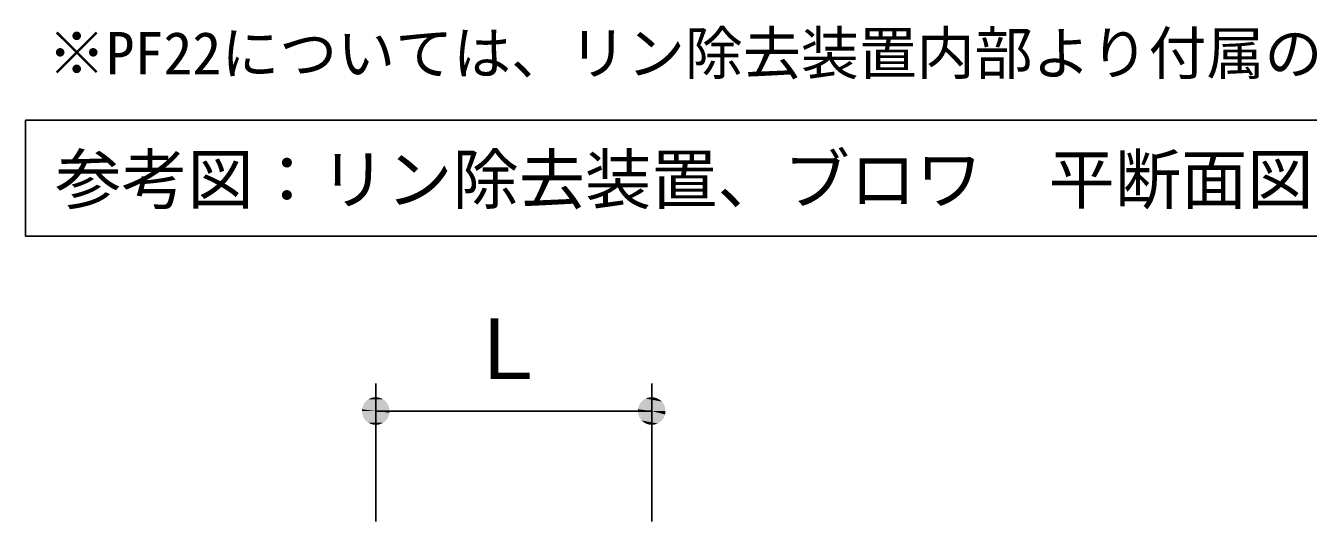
# Model space of a CAD drawing. Units: millimetres, scale not verified. Extents: x -24131 to 8910, y -6308 to 6308.
# Drawn here: x -602 to 1722, y 2113 to 3012 of the extents above; entities that cross this region are included whole.
import ezdxf
from ezdxf.enums import TextEntityAlignment as Align

# ---------------------------------------------------------------- set-up
doc = ezdxf.new("R2010")
doc.units = ezdxf.units.MM
doc.header["$LTSCALE"] = 30
doc.layers.add('0-A_07', color=3, linetype='Continuous', lineweight=25)
doc.layers.add('1-8_SUNPO', color=52, linetype='Continuous', lineweight=25)
doc.styles.add('ＭＳ ゴシック', font='')
doc.styles.get('ＭＳ ゴシック').set_extended_font_data('MS Gothic')

msp = doc.modelspace()

# ---------------------------------------------------------------- linework, layer by layer
at = {"layer": '0-A_07'}
for p, q in [((-602.05, 2840.56), (-602.05, 2630.55)), ((2577.49, 2840.56), (-602.05, 2840.56)), ((2577.49, 2630.55), (-602.05, 2630.55))]:
    msp.add_line(p, q, dxfattribs=at)
at = {"layer": '1-8_SUNPO', "color": 2}
for p, q in [((32.25, 2113.42), (32.25, 2363.42)), ((532.25, 2113.42), (532.25, 2363.42)), ((32.25, 2313.42), (532.25, 2313.42))]:
    msp.add_line(p, q, dxfattribs=at)
at = {"layer": '1-8_SUNPO'}
for points in [[(55.49, 2322.62), (9, 2322.62), (10.34, 2325.47)], [(54.15, 2325.47), (10.34, 2325.47), (12.02, 2328.12)], [(55.49, 2322.62), (10.34, 2325.47), (54.15, 2325.47)], [(52.47, 2328.12), (12.02, 2328.12), (14.02, 2330.54)], [(54.15, 2325.47), (12.02, 2328.12), (52.47, 2328.12)], [(50.47, 2330.54), (14.02, 2330.54), (16.31, 2332.68)], [(52.47, 2328.12), (14.02, 2330.54), (50.47, 2330.54)], [(48.18, 2332.68), (16.31, 2332.68), (18.85, 2334.53)], [(50.47, 2330.54), (16.31, 2332.68), (48.18, 2332.68)], [(45.64, 2334.53), (18.85, 2334.53), (21.6, 2336.04)], [(48.18, 2332.68), (18.85, 2334.53), (45.64, 2334.53)], [(42.89, 2336.04), (21.6, 2336.04), (24.52, 2337.2)], [(45.64, 2334.53), (21.6, 2336.04), (42.89, 2336.04)], [(39.97, 2337.2), (24.52, 2337.2), (27.56, 2337.98)], [(42.89, 2336.04), (24.52, 2337.2), (39.97, 2337.2)], [(36.93, 2337.98), (27.56, 2337.98), (30.68, 2338.37)], [(39.97, 2337.2), (27.56, 2337.98), (36.93, 2337.98)], [(36.93, 2337.98), (30.68, 2338.37), (33.82, 2338.37)], [(557.25, 2313.42), (509, 2322.62), (510.34, 2325.47)], [(557.05, 2316.55), (510.34, 2325.47), (512.02, 2328.12)], [(557.25, 2313.42), (510.34, 2325.47), (557.05, 2316.55)], [(556.46, 2319.64), (512.02, 2328.12), (514.02, 2330.54)], [(557.05, 2316.55), (512.02, 2328.12), (556.46, 2319.64)], [(555.49, 2322.62), (514.02, 2330.54), (516.31, 2332.68)], [(556.46, 2319.64), (514.02, 2330.54), (555.49, 2322.62)], [(554.15, 2325.47), (516.31, 2332.68), (518.85, 2334.53)], [(555.49, 2322.62), (516.31, 2332.68), (554.15, 2325.47)], [(552.47, 2328.12), (518.85, 2334.53), (521.6, 2336.04)], [(554.15, 2325.47), (518.85, 2334.53), (552.47, 2328.12)], [(550.47, 2330.54), (521.6, 2336.04), (524.52, 2337.2)], [(552.47, 2328.12), (521.6, 2336.04), (550.47, 2330.54)], [(548.18, 2332.68), (524.52, 2337.2), (527.56, 2337.98)], [(550.47, 2330.54), (524.52, 2337.2), (548.18, 2332.68)], [(545.64, 2334.53), (527.56, 2337.98), (530.68, 2338.37)], [(548.18, 2332.68), (527.56, 2337.98), (545.64, 2334.53)], [(542.89, 2336.04), (530.68, 2338.37), (533.82, 2338.37)], [(545.64, 2334.53), (530.68, 2338.37), (542.89, 2336.04)], [(539.97, 2337.2), (533.82, 2338.37), (536.93, 2337.98)], [(542.89, 2336.04), (533.82, 2338.37), (539.97, 2337.2)], [(7.44, 2316.55), (32.2, 2313.42), (7.25, 2313.42)], [(32.2, 2313.42), (7.25, 2313.42), (32.2, 2313.42)], [(32.2, 2313.41), (7.25, 2313.42), (32.2, 2313.42)], [(32.2, 2313.4), (7.25, 2313.42), (32.2, 2313.41)], [(32.2, 2313.4), (7.25, 2313.42), (32.2, 2313.4)], [(32.21, 2313.39), (7.25, 2313.42), (32.2, 2313.4)], [(32.21, 2313.39), (7.25, 2313.42), (32.21, 2313.39)], [(32.21, 2313.38), (7.25, 2313.42), (32.21, 2313.39)], [(32.22, 2313.38), (7.25, 2313.42), (32.21, 2313.38)], [(32.23, 2313.38), (7.25, 2313.42), (32.22, 2313.38)], [(32.23, 2313.37), (7.25, 2313.42), (32.23, 2313.38)], [(32.24, 2313.37), (7.25, 2313.42), (32.23, 2313.37)], [(32.24, 2313.37), (7.25, 2313.42), (32.24, 2313.37)], [(57.05, 2310.29), (7.25, 2313.42), (32.24, 2313.37)], [(57.05, 2310.29), (7.44, 2310.29), (7.25, 2313.42)], [(57.05, 2316.55), (7.44, 2316.55), (8.03, 2319.64)], [(57.25, 2313.42), (7.44, 2316.55), (57.05, 2316.55)], [(7.44, 2316.55), (32.2, 2313.43), (32.2, 2313.42)], [(7.44, 2316.55), (32.2, 2313.43), (32.2, 2313.43)], [(7.44, 2316.55), (32.2, 2313.44), (32.2, 2313.43)], [(7.44, 2316.55), (32.2, 2313.45), (32.2, 2313.44)], [(7.44, 2316.55), (32.21, 2313.45), (32.2, 2313.45)], [(7.44, 2316.55), (32.21, 2313.46), (32.21, 2313.45)], [(7.44, 2316.55), (32.21, 2313.46), (32.21, 2313.46)], [(7.44, 2316.55), (32.22, 2313.46), (32.21, 2313.46)], [(7.44, 2316.55), (32.23, 2313.47), (32.22, 2313.46)], [(7.44, 2316.55), (32.23, 2313.47), (32.23, 2313.47)], [(7.44, 2316.55), (32.24, 2313.47), (32.23, 2313.47)], [(7.44, 2316.55), (32.24, 2313.47), (32.24, 2313.47)], [(7.44, 2316.55), (32.25, 2313.47), (32.24, 2313.47)], [(57.25, 2313.42), (32.25, 2313.47), (7.44, 2316.55)], [(56.46, 2307.2), (7.44, 2310.29), (57.05, 2310.29)], [(56.46, 2307.2), (8.03, 2307.2), (7.44, 2310.29)], [(56.46, 2319.64), (8.03, 2319.64), (9, 2322.62)], [(57.05, 2316.55), (8.03, 2319.64), (56.46, 2319.64)], [(55.49, 2304.22), (8.03, 2307.2), (56.46, 2307.2)], [(55.49, 2304.22), (9, 2304.22), (8.03, 2307.2)], [(56.46, 2319.64), (9, 2322.62), (55.49, 2322.62)], [(54.15, 2301.38), (9, 2304.22), (55.49, 2304.22)], [(54.15, 2301.38), (10.34, 2301.38), (9, 2304.22)], [(52.47, 2298.73), (10.34, 2301.38), (54.15, 2301.38)], [(52.47, 2298.73), (12.02, 2298.73), (10.34, 2301.38)], [(57.05, 2310.29), (32.24, 2313.37), (32.25, 2313.37)], [(57.25, 2313.42), (32.26, 2313.47), (32.25, 2313.47)], [(57.05, 2310.29), (32.25, 2313.37), (32.26, 2313.37)], [(57.25, 2313.42), (32.26, 2313.47), (32.26, 2313.47)], [(57.25, 2313.42), (32.27, 2313.47), (32.26, 2313.47)], [(57.05, 2310.29), (32.26, 2313.37), (32.27, 2313.38)], [(57.05, 2310.29), (32.26, 2313.37), (32.26, 2313.37)], [(57.25, 2313.42), (32.27, 2313.46), (32.27, 2313.47)], [(57.25, 2313.42), (32.28, 2313.46), (32.27, 2313.46)], [(57.05, 2310.29), (32.27, 2313.38), (32.28, 2313.38)], [(57.05, 2310.29), (32.27, 2313.38), (32.27, 2313.38)], [(57.25, 2313.42), (32.28, 2313.46), (32.28, 2313.46)], [(57.25, 2313.42), (32.29, 2313.45), (32.28, 2313.46)], [(57.05, 2310.29), (32.28, 2313.39), (32.29, 2313.39)], [(57.05, 2310.29), (32.28, 2313.38), (32.28, 2313.39)], [(57.25, 2313.42), (32.29, 2313.45), (32.29, 2313.45)], [(57.25, 2313.42), (32.29, 2313.44), (32.29, 2313.45)], [(57.25, 2313.42), (32.29, 2313.43), (32.29, 2313.44)], [(57.25, 2313.42), (32.3, 2313.43), (32.29, 2313.43)], [(57.05, 2310.29), (32.29, 2313.41), (32.3, 2313.42)], [(57.05, 2310.29), (32.29, 2313.4), (32.29, 2313.41)], [(57.05, 2310.29), (32.29, 2313.4), (32.29, 2313.4)], [(57.05, 2310.29), (32.29, 2313.39), (32.29, 2313.4)], [(32.3, 2313.42), (32.3, 2313.43), (57.25, 2313.42)], [(57.05, 2310.29), (32.3, 2313.42), (57.25, 2313.42)], [(57.05, 2310.29), (32.3, 2313.42), (32.3, 2313.42)], [(507.44, 2316.55), (532.2, 2313.42), (507.25, 2313.42)], [(532.2, 2313.42), (507.25, 2313.42), (532.2, 2313.42)], [(532.2, 2313.41), (507.25, 2313.42), (532.2, 2313.42)], [(532.2, 2313.4), (507.25, 2313.42), (532.2, 2313.41)], [(532.2, 2313.4), (507.25, 2313.42), (532.2, 2313.4)], [(532.21, 2313.39), (507.25, 2313.42), (532.2, 2313.4)], [(532.21, 2313.39), (507.25, 2313.42), (532.21, 2313.39)], [(532.21, 2313.38), (507.25, 2313.42), (532.21, 2313.39)], [(532.22, 2313.38), (507.25, 2313.42), (532.21, 2313.38)], [(532.23, 2313.38), (507.25, 2313.42), (532.22, 2313.38)], [(532.23, 2313.37), (507.25, 2313.42), (532.23, 2313.38)], [(532.24, 2313.37), (507.25, 2313.42), (532.23, 2313.37)], [(556.46, 2307.2), (507.25, 2313.42), (532.24, 2313.37)], [(555.49, 2304.22), (507.25, 2313.42), (556.46, 2307.2)], [(554.15, 2301.38), (507.25, 2313.42), (555.49, 2304.22)], [(554.15, 2301.38), (507.44, 2310.29), (507.25, 2313.42)], [(557.25, 2313.42), (507.44, 2316.55), (508.03, 2319.64)], [(507.44, 2316.55), (532.2, 2313.43), (532.2, 2313.42)], [(507.44, 2316.55), (532.2, 2313.43), (532.2, 2313.43)], [(507.44, 2316.55), (532.2, 2313.44), (532.2, 2313.43)], [(507.44, 2316.55), (532.2, 2313.45), (532.2, 2313.44)], [(507.44, 2316.55), (532.21, 2313.45), (532.2, 2313.45)], [(507.44, 2316.55), (532.21, 2313.46), (532.21, 2313.45)], [(507.44, 2316.55), (532.21, 2313.46), (532.21, 2313.46)], [(507.44, 2316.55), (532.22, 2313.46), (532.21, 2313.46)], [(507.44, 2316.55), (532.23, 2313.47), (532.22, 2313.46)], [(507.44, 2316.55), (532.23, 2313.47), (532.23, 2313.47)], [(507.44, 2316.55), (532.24, 2313.47), (532.23, 2313.47)], [(507.44, 2316.55), (532.24, 2313.47), (532.24, 2313.47)], [(507.44, 2316.55), (532.25, 2313.47), (532.24, 2313.47)], [(557.25, 2313.42), (532.25, 2313.47), (507.44, 2316.55)], [(552.47, 2298.73), (507.44, 2310.29), (554.15, 2301.38)], [(552.47, 2298.73), (508.03, 2307.2), (507.44, 2310.29)], [(557.25, 2313.42), (508.03, 2319.64), (509, 2322.62)], [(550.47, 2296.31), (508.03, 2307.2), (552.47, 2298.73)], [(550.47, 2296.31), (509, 2304.22), (508.03, 2307.2)], [(548.18, 2294.16), (509, 2304.22), (550.47, 2296.31)], [(548.18, 2294.16), (510.34, 2301.38), (509, 2304.22)], [(545.64, 2292.31), (510.34, 2301.38), (548.18, 2294.16)], [(545.64, 2292.31), (512.02, 2298.73), (510.34, 2301.38)], [(556.46, 2307.2), (532.24, 2313.37), (532.25, 2313.37)], [(556.46, 2307.2), (532.24, 2313.37), (532.24, 2313.37)], [(557.25, 2313.42), (532.26, 2313.47), (532.25, 2313.47)], [(556.46, 2307.2), (532.25, 2313.37), (532.26, 2313.37)], [(557.25, 2313.42), (532.26, 2313.47), (532.26, 2313.47)], [(557.25, 2313.42), (532.27, 2313.47), (532.26, 2313.47)], [(556.46, 2307.2), (532.26, 2313.37), (532.27, 2313.38)], [(556.46, 2307.2), (532.26, 2313.37), (532.26, 2313.37)], [(557.25, 2313.42), (532.27, 2313.46), (532.27, 2313.47)], [(557.25, 2313.42), (532.28, 2313.46), (532.27, 2313.46)], [(556.46, 2307.2), (532.27, 2313.38), (532.28, 2313.38)], [(556.46, 2307.2), (532.27, 2313.38), (532.27, 2313.38)], [(557.25, 2313.42), (532.28, 2313.46), (532.28, 2313.46)], [(557.25, 2313.42), (532.29, 2313.45), (532.28, 2313.46)], [(556.46, 2307.2), (532.28, 2313.39), (532.29, 2313.39)], [(556.46, 2307.2), (532.28, 2313.38), (532.28, 2313.39)], [(557.25, 2313.42), (532.29, 2313.45), (532.29, 2313.45)], [(557.25, 2313.42), (532.29, 2313.44), (532.29, 2313.45)], [(557.25, 2313.42), (532.29, 2313.43), (532.29, 2313.44)], [(557.25, 2313.42), (532.3, 2313.43), (532.29, 2313.43)], [(556.46, 2307.2), (532.29, 2313.41), (532.3, 2313.42)], [(556.46, 2307.2), (532.29, 2313.4), (532.29, 2313.41)], [(556.46, 2307.2), (532.29, 2313.4), (532.29, 2313.4)], [(556.46, 2307.2), (532.29, 2313.39), (532.29, 2313.4)], [(532.3, 2313.42), (532.3, 2313.43), (557.25, 2313.42)], [(557.05, 2310.29), (532.3, 2313.42), (557.25, 2313.42)], [(556.46, 2307.2), (532.3, 2313.42), (557.05, 2310.29)], [(556.46, 2307.2), (532.3, 2313.42), (532.3, 2313.42)], [(50.47, 2296.31), (12.02, 2298.73), (52.47, 2298.73)], [(50.47, 2296.31), (14.02, 2296.31), (12.02, 2298.73)], [(48.18, 2294.16), (14.02, 2296.31), (50.47, 2296.31)], [(48.18, 2294.16), (16.31, 2294.16), (14.02, 2296.31)], [(45.64, 2292.31), (16.31, 2294.16), (48.18, 2294.16)], [(45.64, 2292.31), (18.85, 2292.31), (16.31, 2294.16)], [(42.89, 2290.8), (18.85, 2292.31), (45.64, 2292.31)], [(42.89, 2290.8), (21.6, 2290.8), (18.85, 2292.31)], [(39.97, 2289.65), (21.6, 2290.8), (42.89, 2290.8)], [(39.97, 2289.65), (24.52, 2289.65), (21.6, 2290.8)], [(36.93, 2288.86), (24.52, 2289.65), (39.97, 2289.65)], [(36.93, 2288.86), (27.56, 2288.86), (24.52, 2289.65)], [(33.82, 2288.47), (27.56, 2288.86), (36.93, 2288.86)], [(33.82, 2288.47), (30.68, 2288.47), (27.56, 2288.86)], [(542.89, 2290.8), (512.02, 2298.73), (545.64, 2292.31)], [(542.89, 2290.8), (514.02, 2296.31), (512.02, 2298.73)], [(539.97, 2289.65), (514.02, 2296.31), (542.89, 2290.8)], [(539.97, 2289.65), (516.31, 2294.16), (514.02, 2296.31)], [(536.93, 2288.86), (516.31, 2294.16), (539.97, 2289.65)], [(536.93, 2288.86), (518.85, 2292.31), (516.31, 2294.16)], [(533.82, 2288.47), (518.85, 2292.31), (536.93, 2288.86)], [(533.82, 2288.47), (521.6, 2290.8), (518.85, 2292.31)], [(530.68, 2288.47), (521.6, 2290.8), (533.82, 2288.47)], [(530.68, 2288.47), (524.52, 2289.65), (521.6, 2290.8)], [(527.56, 2288.86), (524.52, 2289.65), (530.68, 2288.47)]]:
    msp.add_solid(points, dxfattribs=at)

# ---------------------------------------------------------------- texts
at = {"layer": '0-A_07', "color": 4, "style": 'ＭＳ ゴシック'}
for s, height, p in [('※PF22については、リン除去装置内部より付属のホースを通します。', 76.98, (-562.06, 2900.52)), ('参考図：リン除去装置、ブロワ\u3000平断面図', 87.98, (-548.75, 2663.03))]:
    msp.add_text(s, height=height, dxfattribs=at).set_placement(p, align=Align.BOTTOM_LEFT)
at = {"layer": '1-8_SUNPO', "color": 4, "style": 'ＭＳ ゴシック'}
msp.add_text('Ｌ', height=110, dxfattribs=at).set_placement((194.75, 2338.16), align=Align.BOTTOM_LEFT)

doc.saveas('drawing.dxf')
